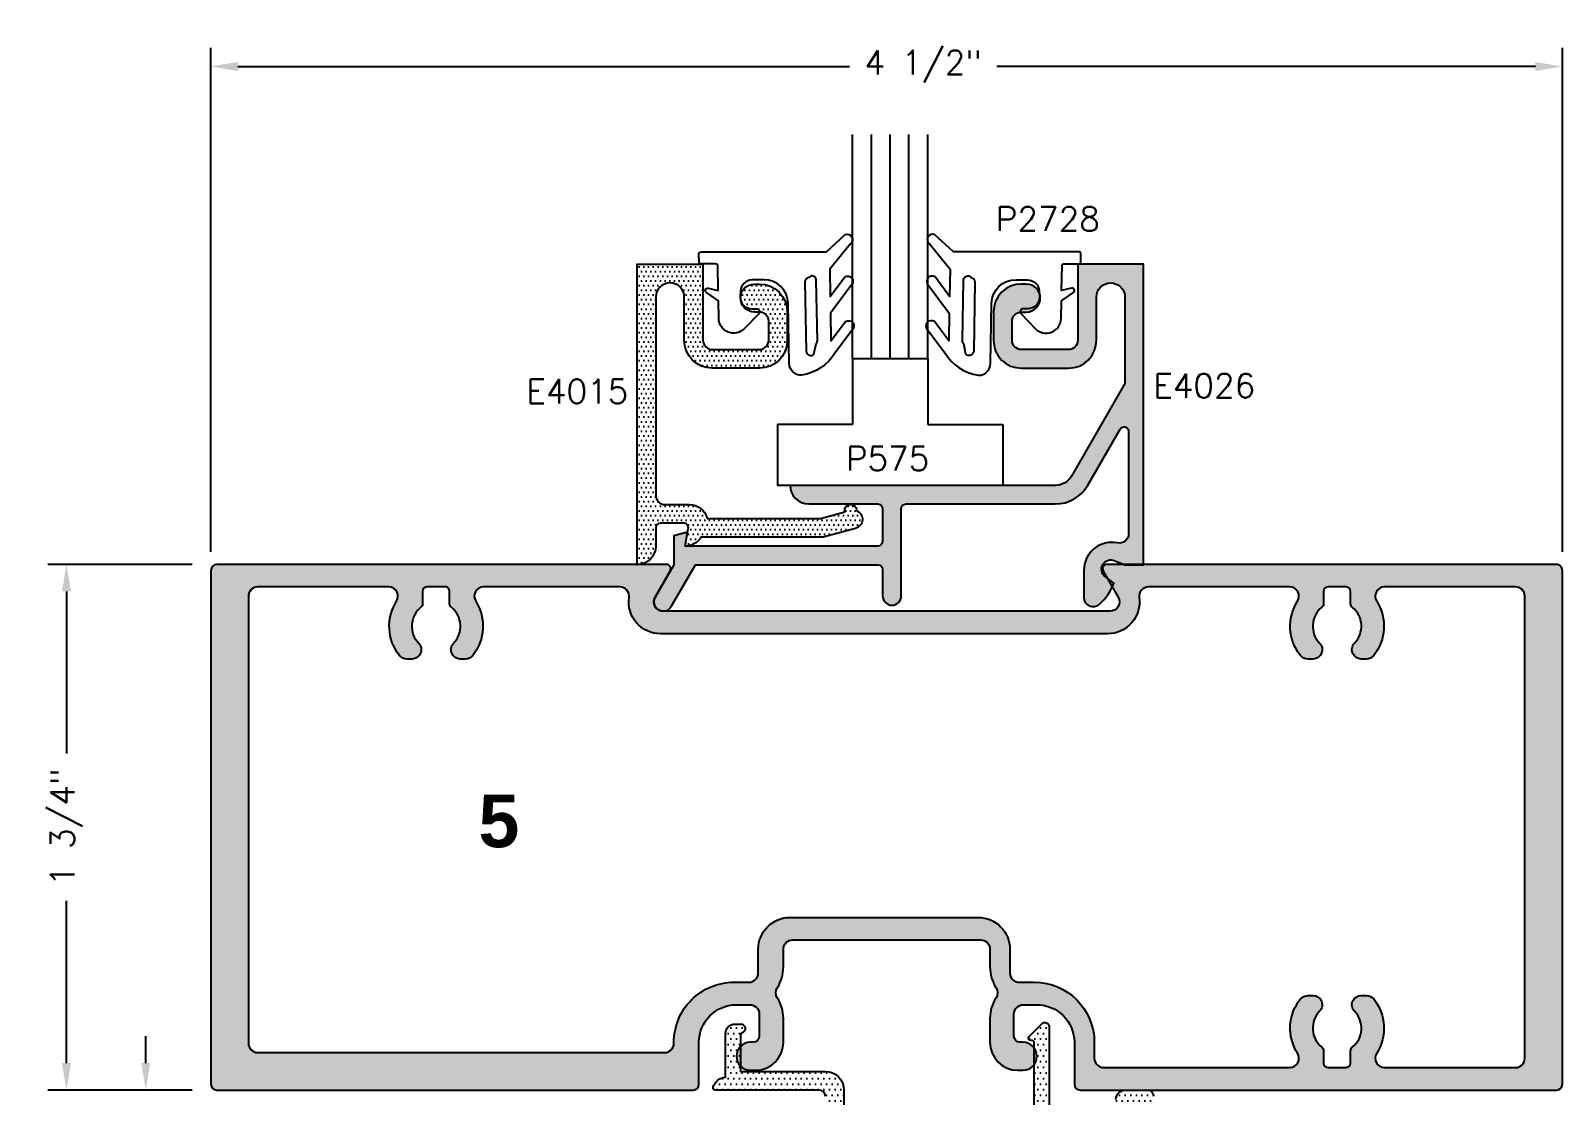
# Model space of a CAD drawing. Extents: x 0 to 130, y 0 to 90.
# Drawn here: x 112.38 to 117.48, y 36.11 to 39.65 of the extents above; entities that cross this region are included whole.
import ezdxf

# ---------------------------------------------------------------- set-up
doc = ezdxf.new("R2010")
doc.units = 0
doc.header["$MEASUREMENT"] = 0
doc.header["$PDMODE"] = 3
doc.layers.get('DEFPOINTS').update_dxf_attribs({"linetype": 'CONTINUOUS'})
for name, color, linetype in [('R-ANNO-DIMS', 3, 'CONTINUOUS'), ('R-ANNO-TEXT', 6, 'CONTINUOUS'), ('R-DET1', 4, 'CONTINUOUS'), ('R-DET2', 2, 'CONTINUOUS'), ('R-OTLN', 1, 'CONTINUOUS'), ('R-PAT1', 5, 'CONTINUOUS')]:
    doc.layers.add(name, color=color, linetype=linetype)
doc.styles.get("Standard").update_dxf_attribs({"font": 'simplex'})
doc.dimstyles.new('1X', dxfattribs={"dimscale": 0, "dimtxt": 0.08, "dimasz": 0.09, "dimexe": 0.062, "dimexo": 0.062, "dimgap": 0.045, "dimtad": 0, "dimdec": 4, "dimzin": 4, "dimtxsty": 'STANDARD', "dimcen": 0, "dimazin": 3, "dimtp": 0.02, "dimtfac": 1, "dimtdec": 4, "dimtofl": 0, "dimtmove": 0, "dimatfit": 3, "dimtolj": 1, "dimtzin": 4})
pattern_1 = [(0, (102.8409508471841, 31.49648768842608), (0.009375, 0.01875), [0, -0.01875])]
pattern_2 = [(0, (102.0762261386446, 30.64820126199559), (0.0078125, 0.015625), [0, -0.015625])]

# ---------------------------------------------------------------- blocks, each defined once
blk = doc.blocks.new('*D120')
at = {"layer": 'DEFPOINTS', "color": 0}
for p in [(112.9782334041359, 36.12626835725597), (112.7612809253323, 36.00126835725597), (113.1967334041359, 36.00126835725597)]:
    blk.add_point(p, dxfattribs=at)
at = {"layer": 'R-ANNO-DIMS', "color": 0}
for p, q in [((112.7612809253323, 36.21626835725598), (112.7612809253323, 36.30626835725597)), ((112.9162334041359, 36.12626835725597), (112.6992809253323, 36.12626835725597)), ((113.1347334041359, 36.00126835725597), (112.6992809253323, 36.00126835725597)), ((112.7612809253323, 35.91126835725597), (112.7612809253323, 35.78998264297024))]:
    blk.add_line(p, q, dxfattribs=at)
for points in [[(112.7462809253323, 36.21626835725598), (112.7762809253323, 36.21626835725598), (112.7612809253323, 36.12626835725597)], [(112.7462809253323, 35.91126835725597), (112.7762809253323, 35.91126835725597), (112.7612809253323, 36.00126835725597)]]:
    blk.add_solid(points, dxfattribs=at)
at = {"layer": 'R-ANNO-DIMS', "color": 0, "insert": (112.7612809253323, 35.61926835725598), "char_height": 0.08, "attachment_point": 5, "rotation": 90}
blk.add_mtext('\\A1;1/8"', dxfattribs=at)
blk = doc.blocks.new('*D121')
at = {"layer": 'DEFPOINTS', "color": 0}
for p in [(112.9782334041359, 37.87626835725597), (112.4971726091211, 36.12626835725597), (112.9782334041359, 36.12626835725597)]:
    blk.add_point(p, dxfattribs=at)
at = {"layer": 'R-ANNO-DIMS', "color": 0}
for p, q in [((112.9162334041359, 37.87626835725597), (112.4351726091211, 37.87626835725597)), ((112.4971726091211, 37.78626835725597), (112.4971726091211, 37.24626835725597)), ((112.4971726091211, 36.21626835725598), (112.4971726091211, 36.75626835725598)), ((112.9162334041359, 36.12626835725597), (112.4351726091211, 36.12626835725597))]:
    blk.add_line(p, q, dxfattribs=at)
for points in [[(112.4821726091211, 37.78626835725597), (112.5121726091211, 37.78626835725597), (112.4971726091211, 37.87626835725597)], [(112.4821726091211, 36.21626835725598), (112.5121726091211, 36.21626835725598), (112.4971726091211, 36.12626835725597)]]:
    blk.add_solid(points, dxfattribs=at)
at = {"layer": 'R-ANNO-DIMS', "color": 0, "insert": (112.4971726091211, 37.001268357256), "char_height": 0.08, "attachment_point": 5, "rotation": 90}
blk.add_mtext('\\A1;1 3/4"', dxfattribs=at)
blk = doc.blocks.new('*D123')
at = {"layer": 'DEFPOINTS', "color": 0}
for p in [(117.4782334041361, 39.5336485750902), (112.9782334041361, 37.85626835725638), (117.4782334041361, 37.85626835725597)]:
    blk.add_point(p, dxfattribs=at)
at = {"layer": 'R-ANNO-DIMS', "color": 0}
for p, q in [((112.9782334041361, 37.91826835725638), (112.9782334041361, 39.59564857509019)), ((117.4782334041361, 37.91826835725597), (117.4782334041361, 39.59564857509019)), ((113.0682334041361, 39.5336485750902), (115.1049014936518, 39.5336485750902)), ((117.3882334041361, 39.5336485750902), (115.5949014936518, 39.5336485750902))]:
    blk.add_line(p, q, dxfattribs=at)
for points in [[(113.0682334041361, 39.5486485750902), (113.0682334041361, 39.5186485750902), (112.9782334041361, 39.5336485750902)], [(117.3882334041361, 39.5486485750902), (117.3882334041361, 39.5186485750902), (117.4782334041361, 39.5336485750902)]]:
    blk.add_solid(points, dxfattribs=at)
at = {"layer": 'R-ANNO-DIMS', "color": 0, "insert": (115.3499014936518, 39.5336485750902), "char_height": 0.08, "attachment_point": 5}
blk.add_mtext('\\A1;4 1/2"', dxfattribs=at)

msp = doc.modelspace()

# ---------------------------------------------------------------- hatches: boundary and pattern name
at = {"layer": 'R-PAT1'}
h = msp.add_hatch(dxfattribs=at)
h.set_pattern_fill('DOTS', color=256, scale=0.25, style=0)
h.set_pattern_definition(pattern_2)
edge = h.paths.add_edge_path()
edge.add_line((114.6308254041359, 38.02926835725599), (115.0083684041359, 38.02926935725598))
edge.add_line((115.0083684041359, 38.02926935725598), (115.0891814348411, 38.05093313890288))
edge.add_arc((115.1085024041359, 38.05610035725599), 0.02000000000000014, -3.8658129999989796, 194.9728269999983, ccw=False)
edge.add_arc((115.1165378426749, 38.02614794398792), 0.03098795682587295, -75.07349252515831, 67.37891275705448, ccw=False)
edge.add_line((115.1245197160225, 37.99620561331536), (115.0165264041359, 37.96726835725598))
edge.add_line((115.0165264041359, 37.96726835725598), (114.6106331595713, 37.96727347442882))
edge.add_arc((114.5575264041359, 37.99926835725599), 0.06200000000000164, 270.0000920000008, 328.93257000000085, ccw=False)
edge.add_line((114.5575265036895, 37.93726835725606), (114.5678235237952, 37.99566365366981))
edge.add_arc((114.5530514041359, 37.99826835725598), 0.01499999999999059, 350.0000739999942, 449.9999999999966)
edge.add_line((114.5530514041359, 38.01326835725597), (114.4745264041359, 38.01326835725598))
edge.add_arc((114.4745264041359, 37.99826835725598), 0.01500000000000323, 89.99999999998305, 179.999999999983)
edge.add_line((114.4595264041359, 37.99826835725598), (114.4595264041359, 37.93726835725598))
edge.add_arc((114.3975264041359, 37.93726835725598), 0.06199999999999983, -89.99997299999922, 7.958078640513122e-13, ccw=False)
edge.add_line((114.3975264333527, 37.87526835725599), (114.3975264041359, 38.87526835725598))
edge.add_line((114.3975264041359, 38.87526835725598), (114.6165264041359, 38.87526835725598))
edge.add_line((114.6165264041359, 38.87526835725598), (114.6165264041359, 38.62226835725598))
edge.add_arc((114.6475264041359, 38.62226835725598), 0.03099999999999881, 180, 270)
edge.add_line((114.6475264041359, 38.59126835725598), (114.8045264041359, 38.59126835725598))
edge.add_arc((114.8045264041359, 38.62226835725598), 0.03099999999999881, 270, 360)
edge.add_line((114.8355264041359, 38.62226835725598), (114.8355264041359, 38.68526835725599))
edge.add_arc((114.8045264041359, 38.68526835725599), 0.03099999999999969, 359.9999999999984, 449.9999999999984)
edge.add_line((114.8045264041359, 38.71626835725598), (114.7880252044877, 38.71626835725641))
edge.add_arc((114.7880254041359, 38.76276835725599), 0.04650000000000048, 90.00024600000052, 269.99975399999954, ccw=False)
edge.add_line((114.7880252044877, 38.80926835725555), (114.8045264041359, 38.80926835725598))
edge.add_arc((114.8045264041359, 38.71626835725598), 0.09299999999999997, 0, 90, ccw=False)
edge.add_line((114.8975264041359, 38.71626835725598), (114.8975264041359, 38.62226835725598))
edge.add_arc((114.8045264041359, 38.62226835725598), 0.09299999999999997, -90, 0, ccw=False)
edge.add_line((114.8045264041359, 38.52926835725599), (114.6475264041359, 38.52926835725599))
edge.add_arc((114.6475264041359, 38.62226835725598), 0.09299999999999997, 180, 270, ccw=False)
edge.add_line((114.5545264041359, 38.62226835725598), (114.5545274041208, 38.76576955686441))
edge.add_arc((114.5070274041359, 38.76576835725599), 0.04750000000000044, 0.001447000000715384, 179.9985529999993)
edge.add_line((114.4595274041511, 38.76576955686441), (114.4595264041359, 38.10626835725598))
edge.add_arc((114.4905264041359, 38.10626835725598), 0.03100000000000147, 180.0000000000033, 270.0000370000025)
edge.add_line((114.4905264241548, 38.07526835725599), (114.5709273045823, 38.07526835725589))
edge.add_arc((114.5709274041359, 38.01326835725597), 0.06199999999999761, 14.95964500000008, 90.00009200000079, ccw=False)
h = msp.add_hatch(dxfattribs=at)
h.set_pattern_fill('DOTS', color=256, scale=0.25, style=0)
h.set_pattern_definition(pattern_2)
edge = h.paths.add_edge_path()
edge.add_line((114.5106884041359, 37.73576835725598), (114.5912284041359, 37.87526835725598))
edge.add_line((114.5912284041359, 37.87526835725598), (115.1988414041359, 37.87526835725598))
edge.add_arc((115.1988414041359, 37.85926835725598), 0.01600000000000001, 0, 90.00000000000642, ccw=False)
edge.add_line((115.2148414041359, 37.85926835725598), (115.2148414041427, 37.77126770745245))
edge.add_arc((115.2458414041359, 37.77126835725598), 0.03100000000000043, 180.0012009999998, 359.9988169999993)
edge.add_line((115.2768414041293, 37.77126771719139), (115.2768414041362, 38.06126825728352))
edge.add_arc((115.2928414041359, 38.06126835725598), 0.01600000000000148, 90.00000000000642, 180.0003580000003, ccw=False)
edge.add_line((115.2928414041359, 38.07726835725598), (115.7896224041359, 38.07726835725597))
edge.add_arc((115.7896224041359, 38.20226835725597), 0.125, 269.9999999999992, 329.9999599999994)
edge.add_line((115.8978755359757, 38.13976828168101), (116.0058511183752, 38.32678752231111))
edge.add_arc((116.0188414041359, 38.31928735725597), 0.01499999999999922, 0, 149.9992719999973, ccw=False)
edge.add_line((116.0338414041359, 38.31928735725597), (116.0338414041359, 37.97798435725598))
edge.add_arc((116.0028414041359, 37.97798435725598), 0.03100000000000058, 258.36869799999977, 359.99999999999835, ccw=False)
edge.add_arc((115.9778418099886, 37.85653016447503), 0.09300040585292678, 78.36901662964046, 179.999881231325)
edge.add_line((115.8848414041359, 37.85653035725598), (115.8848414041359, 37.76620033728097))
edge.add_arc((115.9157734041359, 37.76620035725598), 0.0309319999999993, 180.0000369999993, 311.2506600000008)
edge.add_arc((115.8201220440422, 37.87526907002576), 0.1760015239972708, 311.2502790364715, 339.3736578117942)
edge.add_line((115.9848414611179, 37.81326866609476), (115.9562033778077, 37.83549692260657))
edge.add_arc((115.9748414041359, 37.86026835725598), 0.03100000000000048, 68.21087700000078, 233.04219899999958, ccw=False)
edge.add_line((115.9863483426698, 37.889053602879), (116.0208414041359, 37.87526835725598))
edge.add_line((116.0208414041359, 37.87526835725598), (116.0838414041359, 37.87526835725598))
edge.add_line((116.0838414041359, 37.87526835725598), (116.0838414041359, 38.87526835725598))
edge.add_line((116.0838414041359, 38.87526835725598), (115.8648414041359, 38.87526835725598))
edge.add_line((115.8648414041359, 38.87526835725598), (115.8648414041359, 38.62226835725598))
edge.add_arc((115.8338414041359, 38.62226835725598), 0.03099999999999881, -90, 0, ccw=False)
edge.add_line((115.8338414041359, 38.59126835725598), (115.6768414041359, 38.59126835725598))
edge.add_arc((115.6768414041359, 38.62226835725598), 0.03099999999999969, 180.0000000000016, 270, ccw=False)
edge.add_line((115.6458414041359, 38.62226835725598), (115.6458414041359, 38.68526835725599))
edge.add_arc((115.6768414041359, 38.68526835725599), 0.03099999999999881, 90, 180.0000000000033, ccw=False)
edge.add_line((115.6768414041359, 38.71626835725598), (115.6933424040001, 38.71626835726673))
edge.add_arc((115.6933414041359, 38.76276835725599), 0.04649999999999924, 270.0012319999998, 449.9987680000002)
edge.add_line((115.6933424040001, 38.80926835724523), (115.6768414041359, 38.80926835725598))
edge.add_arc((115.6768414041359, 38.71626835725598), 0.09299999999999997, 90, 180)
edge.add_line((115.5838414041359, 38.71626835725598), (115.5838414041359, 38.62226835725598))
edge.add_arc((115.6768414041359, 38.62226835725598), 0.09299999999999997, 180, 270)
edge.add_line((115.6768414041359, 38.52926835725599), (115.8338414041359, 38.52926835725599))
edge.add_arc((115.8338414041359, 38.62226835725598), 0.09299999999999997, 270, 360)
edge.add_line((115.9268414041359, 38.62226835725598), (115.9268414041464, 38.76576935706785))
edge.add_arc((115.9743414041359, 38.76576835725599), 0.04750000000000042, 0.0012059999997973136, 179.9987940000002, ccw=False)
edge.add_line((116.0218414041254, 38.76576935706785), (116.0218414041359, 38.47848435725598))
edge.add_line((116.0218414041359, 38.47848435725598), (115.8438930852164, 38.17026854093358))
edge.add_arc((115.7901994041359, 38.20126835725598), 0.06199999999999984, 270, 330.0001959999999, ccw=False)
edge.add_line((115.7901994041359, 38.13926835725599), (114.9068414041359, 38.13926835725599))
edge.add_arc((114.9688414041359, 38.13926835725599), 0.06199999999999939, 179.9999999999992, 270)
edge.add_line((114.9688414041359, 38.07726835725598), (115.1988414041359, 38.07726835725598))
edge.add_arc((115.1988414041359, 38.06126835725598), 0.01600000000000001, 0, 90.00000000000642, ccw=False)
edge.add_line((115.2148414041359, 38.06126835725598), (115.2148414041359, 37.95326835725599))
edge.add_arc((115.1988414041359, 37.95326835725598), 0.01599999999999824, -90.00000000000642, 0, ccw=False)
edge.add_line((115.1988414041359, 37.93726835725599), (114.5575264041359, 37.93726835725598))
edge.add_line((114.5575264041359, 37.93726835725597), (114.5656374041359, 37.98326835725598))
edge.add_line((114.5656374041359, 37.98326835725598), (114.5196364041359, 37.97094235725598))
edge.add_line((114.5196364041359, 37.97094235725599), (114.5196374041359, 37.87526835725598))
edge.add_line((114.5196374041359, 37.87526835725598), (114.4571532014811, 37.76703984542461))
edge.add_arc((114.4838414041359, 37.75126835725597), 0.03100000000000103, 149.4188850000009, 329.9995139999987)
h = msp.add_hatch(dxfattribs=at)
h.set_pattern_fill('DOTS', color=256, scale=0.3, style=0)
h.set_pattern_definition(pattern_1)
edge = h.paths.add_edge_path(flags=16)
edge.add_line((114.906733404136, 36.7012683572562), (115.532733404136, 36.70126835725615))
edge.add_arc((115.532733404136, 36.59526835725615), 0.105999999999999, -2.3874235921539366e-12, 89.99999999999523, ccw=False)
edge.add_line((115.638733404136, 36.59526835725615), (115.638733404136, 36.51626835725594))
edge.add_arc((115.6697334041359, 36.51626835725594), 0.03099999999999881, 179.9999999999951, 269.9999999999968)
edge.add_line((115.6697334041359, 36.48526835725594), (115.719733404136, 36.48526835725593))
edge.add_arc((115.7197334041359, 36.28526835725593), 0.1999999999999984, -4.376943252282217e-12, 89.99999999999392, ccw=False)
edge.add_line((115.9197334041359, 36.28526835725592), (115.9197334041359, 36.23226835725603))
edge.add_arc((115.9507334041359, 36.23226835725602), 0.03099999999999881, 179.9999999999934, 269.9999999999968)
edge.add_line((115.9507334041359, 36.20126835725602), (116.5701099229795, 36.201268357256))
edge.add_arc((116.5701099229795, 36.232268357256), 0.03100000000000147, 269.9999999999984, 392.3276221667865)
edge.add_arc((116.7281256066433, 36.33226838175856), 0.1559998962145286, 141.3916035779459, 212.327622166806, ccw=False)
edge.add_arc((116.6304470580617, 36.4102675817585), 0.03100000000000081, 89.99999999999181, 141.3916035779272, ccw=False)
edge.add_line((116.6304470580617, 36.44126758175851), (116.6477508497141, 36.44126758175851))
edge.add_arc((116.6477508497141, 36.4102675817585), 0.03100000000000147, -44.140646718086316, 89.99999999999682, ccw=False)
edge.add_arc((116.7281256066433, 36.3322683817585), 0.08099989621449558, 135.8593532819147, 231.3177629528161)
edge.add_arc((116.6681256066433, 36.25732853872962), 0.015000000000006, -1.0174971976084635e-11, 51.31776295280798, ccw=False)
edge.add_line((116.6831256066433, 36.25732853872962), (116.6831256066433, 36.216268357256))
edge.add_arc((116.6981256066433, 36.216268357256), 0.01500000000000057, 179.9999999999966, 269.9999999999932)
edge.add_line((116.6981256066433, 36.201268357256), (116.7581256066433, 36.20126835725599))
edge.add_arc((116.7581256066433, 36.21626835725599), 0.01499999999999968, 270.0000000000068, 359.9999999999966)
edge.add_line((116.7731256066433, 36.21626835725599), (116.7731256066433, 36.25732853872962))
edge.add_arc((116.7881256066433, 36.25732853872962), 0.01499999999999879, 128.6822370471697, 179.999999999983, ccw=False)
edge.add_arc((116.7281256066433, 36.33226838175851), 0.0809998962144926, 308.6822370471739, 404.1406467180719)
edge.add_arc((116.8085003635724, 36.41026758175849), 0.03100000000000094, 89.99999999999682, 224.1406467180793, ccw=False)
edge.add_line((116.8085003635724, 36.44126758175849), (116.8258041552249, 36.44126758175849))
edge.add_arc((116.8258041552248, 36.41026758175853), 0.03099999999996594, 38.60839642192889, 89.99999999986699, ccw=False)
edge.add_arc((116.7281256066433, 36.3322683817585), 0.1559998962144971, -32.327622166791286, 38.60839642205963, ccw=False)
edge.add_arc((116.8861412903071, 36.23226835725599), 0.03099999999999978, 147.6723778332064, 269.9999999999968)
edge.add_line((116.8861412903071, 36.20126835725599), (117.3221253595816, 36.20126835725597))
edge.add_arc((117.3221253595816, 36.23226835725598), 0.03100000000000058, 269.9999999999968, 359.9999999999934)
edge.add_line((117.3531253595816, 36.23226835725598), (117.3531253595818, 37.77026835725598))
edge.add_arc((117.3221253595818, 37.77026835725598), 0.03099999999999881, 359.9999999999951, 450)
edge.add_line((117.3221253595818, 37.80126835725598), (116.8861409954671, 37.80126835725599))
edge.add_arc((116.8861409954671, 37.77026835725599), 0.03100000000000325, 89.9999999999967, 212.3276495418214)
edge.add_arc((116.7281253595818, 37.67026825725599), 0.1559998962145279, -38.60839642206059, 32.32764954184239, ccw=False)
edge.add_arc((116.8258039081634, 37.59226905725603), 0.03099999999999914, 269.99999999999176, 321.39160357792053, ccw=False)
edge.add_line((116.8258039081634, 37.56126905725603), (116.8085001165109, 37.56126905725603))
edge.add_arc((116.8085001165109, 37.59226905725604), 0.03100000000000147, 135.8593532819091, 269.9999999999934, ccw=False)
edge.add_arc((116.7281253595818, 37.67026825725605), 0.0809998962144941, 315.8593532819049, 411.3177629528143)
edge.add_arc((116.7881253595818, 37.74520810028493), 0.01499999999999698, 180.0000000000068, 231.3177629528239, ccw=False)
edge.add_line((116.7731253595818, 37.74520810028493), (116.7731253595818, 37.78626835725599))
edge.add_arc((116.7581253595818, 37.78626835725599), 0.01499999999999968, 359.9999999999966, 449.9999999999966)
edge.add_line((116.7581253595818, 37.80126835725599), (116.6981253595818, 37.80126835725599))
edge.add_arc((116.6981253595818, 37.78626835725599), 0.01500000000000146, 90.00000000000337, 179.9999999999966)
edge.add_line((116.6831253595818, 37.78626835725599), (116.6831253595818, 37.74520810028492))
edge.add_arc((116.6681253595818, 37.74520810028492), 0.01499999999999702, 308.6822370471687, 359.9999999999898, ccw=False)
edge.add_arc((116.7281253595818, 37.67026825725603), 0.0809998962144926, 128.6822370471739, 224.1406467180773)
edge.add_arc((116.6477506026526, 37.59226905725605), 0.03099999999999585, -90, 44.140646718088476, ccw=False)
edge.add_line((116.6477506026526, 37.56126905725605), (116.6304468110001, 37.56126905725605))
edge.add_arc((116.6304468110002, 37.59226905725602), 0.03099999999996594, 218.6083964219243, 269.99999999986045, ccw=False)
edge.add_arc((116.7281253595818, 37.67026825725604), 0.1559998962144948, 147.6723504581676, 218.6083964220585, ccw=False)
edge.add_arc((116.5701097236965, 37.77026835725599), 0.03100000000000069, 327.6723504581665, 450)
edge.add_line((116.5701097236965, 37.80126835725599), (116.0997825559441, 37.80126835725601))
edge.add_arc((116.0997825559441, 37.77026835725601), 0.03100000000000058, 90, 187.9718254690682)
edge.add_arc((115.964106471095, 37.75126835725601), 0.106000000000001, -90.00000000000279, 7.971825469068392, ccw=False)
edge.add_line((115.964106471095, 37.64526835725601), (114.475360337177, 37.64526835725625))
edge.add_arc((114.4753603371771, 37.75126835725624), 0.1059999999999937, 172.0281745308884, 269.99999999999613, ccw=False)
edge.add_arc((114.3396842523279, 37.77026835725634), 0.03099999999999924, 352.0281745308899, 449.999999999996)
edge.add_line((114.3396842523279, 37.80126835725634), (113.8861410587519, 37.80126835725635))
edge.add_arc((113.8861410587519, 37.77026835725636), 0.03099999999999969, 90, 212.32761328231)
edge.add_arc((113.7281253595818, 37.67026835725631), 0.1559998962144985, -38.60839642211181, 32.32761328230839, ccw=False)
edge.add_arc((113.8258039081633, 37.59226915725633), 0.03100000000002356, 269.9999999999073, 321.3916035777969, ccw=False)
edge.add_line((113.8258039081632, 37.56126915725631), (113.8085001165109, 37.56126915725631))
edge.add_arc((113.8085001165109, 37.59226915725631), 0.03100000000000325, 135.859353281916, 269.9999999999934, ccw=False)
edge.add_arc((113.7281253595818, 37.6702683572563), 0.08099989621449441, 315.8593532819191, 411.3177629528143)
edge.add_arc((113.7881253595818, 37.74520820028518), 0.01499999999999878, 180.000000000017, 231.3177629528316, ccw=False)
edge.add_line((113.7731253595818, 37.74520820028518), (113.7731253595818, 37.78626835725635))
edge.add_arc((113.7581253595818, 37.78626835725636), 0.0150000000000019, 359.9999999999898, 449.9999999999949)
edge.add_line((113.7581253595818, 37.80126835725636), (113.6981253595818, 37.80126835725636))
edge.add_arc((113.6981253595818, 37.78626835725636), 0.01499999999999968, 89.99999999999153, 179.9999999999898)
edge.add_line((113.6831253595818, 37.78626835725636), (113.6831253595818, 37.74520820028519))
edge.add_arc((113.6681253595818, 37.74520820028519), 0.01500000000000012, 308.6822370471642, 359.99999999998306, ccw=False)
edge.add_arc((113.7281253595818, 37.6702683572563), 0.08099989621449857, 128.6822370471762, 224.140646718072)
edge.add_arc((113.6477506026526, 37.59226915725632), 0.03100000000000102, -90.0000000000066, 44.140646718070116, ccw=False)
edge.add_line((113.6477506026526, 37.56126915725632), (113.6304468110001, 37.56126915725632))
edge.add_arc((113.6304468110001, 37.59226915725632), 0.03099999999999969, 218.6083964220551, 269.9999999999885, ccw=False)
edge.add_arc((113.7281253595818, 37.67026835725625), 0.1559998962145311, 147.6723867176698, 218.6083964220412, ccw=False)
edge.add_arc((113.5701096604116, 37.77026835725636), 0.03099999999999933, 327.6723867176855, 450)
edge.add_line((113.5701096604116, 37.80126835725636), (113.1341253595817, 37.80126835725637))
edge.add_arc((113.1341253595817, 37.77026835725637), 0.03099999999999881, 89.9999999999967, 179.9999999999934)
edge.add_line((113.1031253595817, 37.77026835725638), (113.1031253595815, 36.28226835725637))
edge.add_arc((113.1341253595815, 36.28226835725636), 0.03100000000000058, 179.9999999999869, 269.9999999999901)
edge.add_line((113.1341253595815, 36.25126835725636), (114.4887334041359, 36.25126835725624))
edge.add_arc((114.4887334041359, 36.28226835725624), 0.03100000000000236, 270, 360)
edge.add_line((114.5197334041359, 36.28226835725624), (114.5197334041359, 36.28526835725603))
edge.add_arc((114.7197334041359, 36.28526835725602), 0.2000000000000011, 89.9999999999934, 179.9999999999952, ccw=False)
edge.add_line((114.719733404136, 36.48526835725601), (114.7697334041359, 36.48526835725601))
edge.add_arc((114.7697334041359, 36.51626835725601), 0.03099999999999792, 269.9999999999885, 359.9999999999951)
edge.add_line((114.800733404136, 36.51626835725601), (114.800733404136, 36.59526835725622))
edge.add_arc((114.9067334041359, 36.5952683572562), 0.1060000000000016, 89.99999999999432, 179.9999999999952, ccw=False)
edge = h.paths.add_edge_path()
edge.add_arc((114.7912334041359, 36.28526835725602), 0.0929999999999982, 269.9999999999945, 359.9999999999934)
edge.add_line((114.8842334041359, 36.28526835725601), (114.8842334041359, 36.365268357256))
edge.add_arc((114.7592334041359, 36.36526835725595), 0.1250000000000018, 2.076266096059354e-11, 33.01590297807081)
edge.add_arc((114.8900424252316, 36.45026835725597), 0.03099999999999068, 146.9840970218875, 213.0159029779841, ccw=False)
edge.add_arc((114.759233404136, 36.53526835725602), 0.1250000000000006, 326.9840970219473, 359.9999999999963)
edge.add_line((114.884233404136, 36.53526835725601), (114.884233404136, 36.59526835725621))
edge.add_arc((114.915233404136, 36.5952683572562), 0.03100000000000058, 89.9999999999934, 179.9999999999951, ccw=False)
edge.add_line((114.915233404136, 36.6262683572562), (115.541233404136, 36.62626835725614))
edge.add_arc((115.541233404136, 36.59526835725615), 0.03099999999999881, -3.410605131648481e-12, 89.9999999999934, ccw=False)
edge.add_line((115.572233404136, 36.59526835725615), (115.572233404136, 36.53526835725594))
edge.add_arc((115.6972334041359, 36.53526835725584), 0.1249999999999796, 179.9999999999499, 213.015902977993)
edge.add_arc((115.5664243830403, 36.4502683572559), 0.03100000000000032, -33.01590297795468, 33.01590297813499, ccw=False)
edge.add_arc((115.6972334041359, 36.36526835725593), 0.1250000000000061, 146.9840970219538, 179.9999999999939)
edge.add_line((115.5722334041359, 36.36526835725594), (115.5722334041359, 36.28526835725594))
edge.add_arc((115.6652334041359, 36.28526835725594), 0.09299999999999908, 179.9999999999962, 269.9999999999951)
edge.add_line((115.6652334041359, 36.19226835725594), (115.6822334041359, 36.19226835725593))
edge.add_arc((115.6822334041359, 36.23826835725593), 0.04600000000000293, 270, 360)
edge.add_line((115.7282334041359, 36.23826835725593), (115.7282334041359, 36.23926835725593))
edge.add_arc((115.6822334041359, 36.23926835725594), 0.0459999999999976, 359.9999999999944, 449.9999999999956)
edge.add_line((115.6822334041359, 36.28526835725594), (115.6722334041359, 36.28526835725594))
edge.add_arc((115.6722334041359, 36.30526835725593), 0.01999999999999957, 180, 269.9999999999949, ccw=False)
edge.add_line((115.6522334041359, 36.30526835725593), (115.6522334041359, 36.37926835725593))
edge.add_arc((115.6832334041359, 36.37926835725593), 0.03100000000000325, 89.99999999999511, 179.9999999999983, ccw=False)
edge.add_line((115.6832334041359, 36.41026835725594), (115.7282334041359, 36.41026835725593))
edge.add_arc((115.7282334041359, 36.28526835725593), 0.125, -4.774847184307873e-12, 89.99999999999352, ccw=False)
edge.add_line((115.8532334041359, 36.28526835725592), (115.8532334041359, 36.14626835725603))
edge.add_arc((115.8732334041359, 36.14626835725602), 0.01999999999999957, 179.9999999999949, 270)
edge.add_line((115.8732334041359, 36.12626835725602), (117.4582334041359, 36.12626835725598))
edge.add_arc((117.4582334041359, 36.14626835725598), 0.01999999999999869, 270, 359.9999999999975)
edge.add_line((117.4782334041359, 36.14626835725597), (117.4782334041361, 37.85626835725597))
edge.add_arc((117.4582334041361, 37.85626835725597), 0.01999999999999957, 359.9999999999975, 450)
edge.add_line((117.4582334041361, 37.87626835725597), (115.9622141662496, 37.87626835725601))
edge.add_arc((115.9622141662496, 37.86126835725601), 0.01500000000000323, 90.00000000000676, 209.9999999999814)
edge.add_line((115.9492237851928, 37.85376835725601), (115.9994532586123, 37.766768357256))
edge.add_arc((115.972606471095, 37.75126835725601), 0.030999999999999, -90.00000000000489, 29.999999999992212, ccw=False)
edge.add_line((115.972606471095, 37.72026835725601), (114.4838603371771, 37.72026835725624))
edge.add_arc((114.4838603371771, 37.75126835725624), 0.03099999999999969, 149.9999999999946, 269.99999999999835, ccw=False)
edge.add_line((114.4570135496597, 37.76676835725625), (114.5072430230792, 37.85376835725634))
edge.add_arc((114.4942526420225, 37.86126835725634), 0.01499999999999894, 330.000000000016, 449.9999999999966)
edge.add_line((114.4942526420225, 37.87626835725634), (112.9982334041361, 37.87626835725638))
edge.add_arc((112.9982334041361, 37.85626835725638), 0.02000000000000046, 90.0000000000013, 179.9999999999924)
edge.add_line((112.9782334041361, 37.85626835725638), (112.9782334041358, 36.14626835725638))
edge.add_arc((112.9982334041358, 36.14626835725637), 0.02000000000000002, 179.9999999999924, 269.9999999999936)
edge.add_line((112.9982334041358, 36.12626835725637), (114.5832334041359, 36.12626835725623))
edge.add_arc((114.5832334041359, 36.14626835725623), 0.01999999999999957, 269.9999999999949, 359.9999999999949)
edge.add_line((114.6032334041359, 36.14626835725623), (114.6032334041359, 36.28526835725603))
edge.add_arc((114.7282334041359, 36.28526835725602), 0.125, 89.99999999999352, 179.9999999999947, ccw=False)
edge.add_line((114.7282334041359, 36.41026835725602), (114.773233404136, 36.41026835725602))
edge.add_arc((114.7732334041359, 36.37926835725601), 0.03100000000000058, -3.410605131648481e-12, 89.99999999999682, ccw=False)
edge.add_line((114.8042334041359, 36.37926835725601), (114.8042334041359, 36.30526835725601))
edge.add_arc((114.7842334041359, 36.30526835725601), 0.01999999999999957, 270.0000000000051, 359.9999999999924, ccw=False)
edge.add_line((114.7842334041359, 36.28526835725601), (114.7742334041359, 36.28526835725601))
edge.add_arc((114.7742334041359, 36.23926835725601), 0.04599999999999849, 89.99999999999005, 179.9999999999878)
edge.add_line((114.7282334041359, 36.23926835725602), (114.7282334041359, 36.23826835725603))
edge.add_arc((114.7742334041359, 36.23826835725602), 0.04599999999999937, 179.9999999999956, 269.9999999999956)
edge.add_line((114.7742334041359, 36.19226835725602), (114.7912334041359, 36.19226835725602))
h = msp.add_hatch(dxfattribs=at)
h.set_pattern_fill('DOTS', color=256, scale=0.3, style=0)
h.set_pattern_definition(pattern_1)
edge = h.paths.add_edge_path()
edge.add_arc((115.0318719927384, 35.92726835725602), 0.007999999999999119, 179.9999999999936, 270, ccw=False)
edge.add_line((115.0238719927384, 35.92726835725602), (115.0238719927384, 36.10626835725602))
edge.add_arc((115.0038719927384, 36.10626835725602), 0.01999999999999957, 0, 90)
edge.add_line((115.0038719927384, 36.12626835725602), (114.6584096951644, 36.12626835725602))
edge.add_arc((114.6584096951644, 36.13426835725603), 0.008000000000006224, 163.1449071430563, 270.00000000003183, ccw=False)
edge.add_arc((114.6949390224536, 36.12320116534966), 0.04616902525472352, 93.80989811370358, 163.1449071430252, ccw=False)
edge.add_line((114.6918712627384, 36.16926815725602), (114.6918712627384, 36.31526833725602))
edge.add_arc((114.7228715429477, 36.31526807704599), 0.03100028021039819, 90.00027762197902, 179.9995190709041, ccw=False)
edge.add_line((114.7228713927384, 36.34626835725602), (114.7418724027384, 36.34626835725602))
edge.add_arc((114.7418724198457, 36.33126837225602), 0.01499998500001441, -69.64562519359993, 90.00006534511601, ccw=False)
edge.add_arc((114.7498724027384, 36.3097045232555), 0.007999999999999943, 110.3543748064007, 180)
edge.add_line((114.7418724027384, 36.3097045232555), (114.7418724027384, 36.18826835725602))
edge.add_line((114.7418724027384, 36.18826835725602), (115.0238719927384, 36.18826835725602))
edge.add_arc((115.0238717806051, 36.12626784512099), 0.06200051213539001, 0.000473273115289885, 89.99980396385678, ccw=False)
edge.add_line((115.0858722927384, 36.12626835725602), (115.0858722927384, 36.03926835725602))
edge.add_line((115.0858722927384, 36.03926835725602), (115.1208720927384, 36.03926835725602))
edge.add_arc((115.1208717098922, 35.97726767440827), 0.06200068284892775, 0.0005386185185898285, 89.999646205982, ccw=False)
edge.add_line((115.1828723927384, 35.97726825725602), (115.1828723927384, 35.71926835725602))
edge.add_arc((115.213872392738, 35.71926835725547), 0.03099999999961156, 179.9999999989839, 270.0001848258131)
edge.add_line((115.2138724927384, 35.68826835725602), (115.6888709927384, 35.68826835725602))
edge.add_arc((115.6888745772429, 35.71926477274012), 0.03099641569135666, 269.9933741700276, 360.0064410045784)
edge.add_line((115.7198709927384, 35.71926825725602), (115.7198709927384, 36.28326828725602))
edge.add_arc((115.7118709927384, 36.28326828725602), 0.008000000000000007, 359.9999999999936, 449.9999999999936)
edge.add_line((115.7118709927384, 36.29126828725602), (115.7081866515448, 36.29126828725602))
edge.add_arc((115.7081866515448, 36.29926828725602), 0.008000000000000007, 134.9998525158283, 270, ccw=False)
edge.add_line((115.7025298118565, 36.30492515606672), (115.7445239927384, 36.34691912075602))
edge.add_arc((115.7550238794526, 36.33642060424752), 0.01484811334443359, -0.005089713734321322, 135.0037387128933, ccw=False)
edge.add_line((115.7698719927384, 36.33641928525602), (115.7698719927384, 35.71926825725602))
edge.add_arc((115.8008719927384, 35.71926825725602), 0.03100000000000058, 180, 270)
edge.add_line((115.8008719927384, 35.68826825725602), (116.0238719927384, 35.68826825725602))
edge.add_arc((116.0238719927384, 35.71926825725602), 0.03099999999999969, 270, 360)
edge.add_line((116.0548719927384, 35.71926825725602), (116.0548719927384, 36.03326825725602))
edge.add_arc((116.0238457848021, 36.03325740157338), 0.03102620983539648, 0.02004707681486336, 91.79673946975873)
edge.add_arc((116.0228729927384, 36.09526835725602), 0.03099999999999969, 179.9999999999983, 269.99999999999835, ccw=False)
edge.add_arc((116.0228729927384, 36.09526835725602), 0.03099999999999881, 90, 180, ccw=False)
edge.add_line((116.0228729927384, 36.12626835725602), (116.0968719927384, 36.12626835725602))
edge.add_arc((116.0968719927384, 36.10626835725602), 0.02000000000000046, 0, 90, ccw=False)
edge.add_line((116.1168719927384, 36.10626835725602), (116.1168719927384, 35.64626835725602))
edge.add_arc((116.0968719927384, 35.64626835725602), 0.01999999999999957, 270, 359.99999999999744, ccw=False)
edge.add_line((116.0968719927384, 35.62626835725602), (115.0438719927384, 35.62626835725602))
edge.add_arc((115.0438719927384, 35.64626835725602), 0.02000000000000046, 180.0000000000025, 270, ccw=False)
edge.add_line((115.0238719927384, 35.64626835725602), (115.0238719927384, 35.73126825725602))
edge.add_arc((115.0318719927384, 35.73126825725602), 0.007999999999999119, 90, 180.0000000000064, ccw=False)
edge.add_line((115.0318719927384, 35.73926825725602), (115.0478721927384, 35.73926825725602))
edge.add_arc((115.0478716977455, 35.71626706223737), 0.02300119502397348, 0.0029767812022214457, 89.99876697685659, ccw=False)
edge.add_line((115.0708728927384, 35.71626825725602), (115.0708728927384, 35.69026835725602))
edge.add_arc((115.0788728927384, 35.69026835725602), 0.007999999999999119, 179.9999999999936, 270)
edge.add_line((115.0788728927384, 35.68226835725602), (115.1128720927384, 35.68226835725602))
edge.add_arc((115.1128720927384, 35.69026835725602), 0.007999999999999119, 270.0000000000064, 360.0000000000064)
edge.add_line((115.1208720927384, 35.69026835725602), (115.1208720927384, 35.96926825725603))
edge.add_arc((115.1128720927384, 35.96926825725602), 0.007999999999999119, 0, 90)
edge.add_line((115.1128720927384, 35.97726825725602), (115.0788728927384, 35.97726825725602))
edge.add_arc((115.0788728927384, 35.96926825725602), 0.008000000000000007, 90.00000000000635, 180)
edge.add_line((115.0708728927384, 35.96926825725602), (115.0708728927384, 35.94226835725602))
edge.add_arc((115.0478716977455, 35.94226955227467), 0.02300119502397611, 270.00123302314785, 359.99702321879334, ccw=False)
edge.add_line((115.0478721927384, 35.91926835725602), (115.0318719927384, 35.91926835725602))

# ---------------------------------------------------------------- linework, layer by layer
at = {"layer": 'R-DET1'}
for points in [[(114.6308254041359, 38.02926835725599), (115.0083684041359, 38.02926935725598), (115.0891814348411, 38.05093313890288, -1.179562627418974), (115.128456897822, 38.05475195756365, -0.7162756023833421), (115.1245197160225, 37.99620561331536), (115.0165264041359, 37.96726835725598), (114.6106331595713, 37.96727347442882, -0.2629630108580009), (114.5575265036895, 37.93726835725606), (114.5678235237952, 37.99566365366982, 0.4663072650599188), (114.5530514041359, 38.01326835725597), (114.4745264041359, 38.01326835725598, 0.414213562373095), (114.4595264041359, 37.99826835725598), (114.4595264041359, 37.93726835725599, -0.4142134243504245), (114.3975264333527, 37.87526835725599), (114.3975264041359, 38.87526835725598), (114.6165264041359, 38.87526835725598), (114.6165264041359, 38.62226835725598, 0.414213562373095), (114.6475264041359, 38.59126835725598), (114.8045264041359, 38.59126835725598, 0.414213562373095), (114.8355264041359, 38.62226835725598), (114.8355264041359, 38.68526835725599, 0.414213562373095), (114.8045264041359, 38.71626835725598), (114.7880252044877, 38.71626835725641, -0.9999957064992571), (114.7880252044877, 38.80926835725555), (114.8045264041359, 38.80926835725599, -0.414213562373095), (114.8975264041359, 38.71626835725598), (114.8975264041359, 38.62226835725598, -0.414213562373095), (114.8045264041359, 38.52926835725599), (114.6475264041359, 38.52926835725599, -0.414213562373095), (114.5545264041359, 38.62226835725598), (114.5545274041208, 38.76576955686441, 0.9999747454046236), (114.4595274041511, 38.76576955686441), (114.4595264041359, 38.10626835725598, 0.4142137515152957), (114.4905264241548, 38.07526835725599), (114.5709273045823, 38.07526835725589, -0.3396510900197414), (114.6308260927014, 38.02927295372484)], [(114.5106884041359, 37.73576835725598), (114.5912284041359, 37.87526835725598), (115.1988414041359, 37.87526835725598, -0.414213562373095), (115.2148414041359, 37.85926835725598), (115.2148414041427, 37.77126770745245, 0.9999791958917228), (115.2768414041293, 37.77126771719139), (115.2768414041362, 38.06126825728352, -0.4142153924527462), (115.2928414041359, 38.07726835725598), (115.7896224041359, 38.07726835725597, 0.2679490053673056), (115.8978755359757, 38.13976828168101), (116.0058511183752, 38.32678752231111, -0.7673219411987917), (116.0338414041359, 38.31928735725597), (116.0338414041359, 37.97798435725598, -0.4750022972246096), (115.9965913994134, 37.94762093450807, 0.4749999581047628), (115.8848414041359, 37.85653035725598), (115.8848414041359, 37.76620033728097, 0.6447686904746588), (115.9361685567761, 37.7429446832648, 0.1233310546050234), (115.9848414611179, 37.81326866609476), (115.9562033778077, 37.83549692260657, -0.875675260043456), (115.9863483426698, 37.889053602879), (116.0208414041359, 37.87526835725598), (116.0838414041359, 37.87526835725598), (116.0838414041359, 38.87526835725598), (115.8648414041359, 38.87526835725598), (115.8648414041359, 38.62226835725598, -0.414213562373095), (115.8338414041359, 38.59126835725598), (115.6768414041359, 38.59126835725598, -0.414213562373095), (115.6458414041359, 38.62226835725598), (115.6458414041359, 38.68526835725599, -0.414213562373095), (115.6768414041359, 38.71626835725598), (115.6933424040001, 38.71626835726673, 0.999978497774791), (115.6933424040001, 38.80926835724523), (115.6768414041359, 38.80926835725599, 0.414213562373095), (115.5838414041359, 38.71626835725598), (115.5838414041359, 38.62226835725598, 0.414213562373095), (115.6768414041359, 38.52926835725599), (115.8338414041359, 38.52926835725599, 0.414213562373095), (115.9268414041359, 38.62226835725598), (115.9268414041464, 38.76576935706785, -0.9999789515507413), (116.0218414041254, 38.76576935706785), (116.0218414041359, 38.47848435725598), (115.8438930852165, 38.17026854093358, -0.2679501090440773), (115.7901994041359, 38.13926835725599), (114.9068414041359, 38.13926835725599, 0.414213562373095), (114.9688414041359, 38.07726835725598), (115.1988414041359, 38.07726835725598, -0.414213562373095), (115.2148414041359, 38.06126835725598), (115.2148414041359, 37.95326835725598, -0.414213562373095), (115.1988414041359, 37.93726835725599), (114.5575264041359, 37.93726835725597), (114.5656374041359, 37.98326835725598), (114.5196364041359, 37.97094235725599), (114.5196374041359, 37.87526835725598), (114.4571532014811, 37.76703984542461, 1.005079824352021), (114.5106880601766, 37.73576812953402)], [(115.0238719927384, 36.10626835725602, 0.414213562373095), (115.0038719927384, 36.12626835725602), (114.6584096951644, 36.12626835725602, -0.5032488353033644), (114.6507533660765, 36.13658797465941, -0.3121116704504286), (114.6918712627384, 36.16926815725602), (114.6918712627384, 36.31526833725602, -0.4142096847024618), (114.7228713927384, 36.34626835725602), (114.7418724027384, 36.34626835725602, -0.8364685785934068), (114.7470897981784, 36.31720499736468, 0.3135996460870694), (114.7418724027384, 36.3097045232555), (114.7418724027384, 36.18826835725602), (115.0238719927384, 36.18826835725602, -0.4142101409010818), (115.0858722927384, 36.12626835725602), (115.0858722927384, 36.03926835725602)], [(115.7198709927384, 35.71926825725602), (115.7198709927384, 36.28326828725602, 0.414213562373095), (115.7118709927384, 36.29126828725602), (115.7081866515448, 36.29126828725602, -0.6681795687489501), (115.7025298118565, 36.30492515606672), (115.7445239927384, 36.34691912075602, -0.6682343589451617), (115.7698719927384, 36.33641928525602), (115.7698719927384, 35.71926825725602, 0.414213562373095)], [(115.9918729927384, 36.09526835725602, -0.414213562373095), (116.0228729927384, 36.12626835725602), (116.0968719927384, 36.12626835725602, -0.414213562373095), (116.1168719927384, 36.10626835725602)]]:
    msp.add_lwpolyline(points, format="xyb", dxfattribs=at)
at = {"layer": 'R-DET2'}
for p, q in [((115.1148414333527, 38.56026835725599), (115.1148414333527, 39.30703422559041)), ((115.1773414333527, 38.56026835725599), (115.1773414333527, 39.30703422559041)), ((115.2398414333527, 38.56026835725599), (115.2398414333527, 39.30703422559041)), ((115.3023414333527, 38.56026835725599), (115.3023414333527, 39.30703422559041)), ((115.3648414333527, 38.56026835725599), (115.3648414333527, 39.30703422559041)), ((115.1148414333527, 38.56026835725599), (115.1148414333527, 38.342268357256)), ((115.3648414333527, 38.56026835725599), (115.1148414333527, 38.56026835725599)), ((115.3648414333527, 38.56026835725599), (115.3648414333527, 38.342268357256)), ((115.1148414333527, 38.342268357256), (114.8643814333527, 38.342268357256)), ((114.8643814333527, 38.342268357256), (114.8648414333527, 38.13926835725599)), ((115.3648414333527, 38.342268357256), (115.6153024333527, 38.342268357256)), ((115.6153024333527, 38.342268357256), (115.6148414333527, 38.13926835725599)), ((114.9068414041359, 38.13926835725599), (114.8648414333527, 38.13926835725599))]:
    msp.add_line(p, q, dxfattribs=at)
for points in [[(114.7810499495277, 38.72697089093963), (114.795042597587, 38.72721513352003, -0.6681786379192799), (114.8024105196547, 38.71027007286387), (114.7549977128429, 38.66117267414832, -0.6681786379193067), (114.6690383380681, 38.6950329723494), (114.6680112688715, 38.75387372721661), (114.6278913390452, 38.78131756446118, -0.8363234174214557), (114.6343434410353, 38.79568289769408), (114.6674254612449, 38.7874346236654), (114.6659616645403, 38.87129548070762, 0.4142135623730351), (114.6598578639307, 38.87718985243994), (114.6098654791729, 38.87631723211808, -0.4142135623729624), (114.6037616785634, 38.88221160385039), (114.6032730111831, 38.91020733931477, -0.4142135623731173), (114.6091673829154, 38.91631113992435), (115.0276888642267, 38.91670005141247, 0.1630378792798284), (115.0276888642267, 38.91670005141247), (115.0906122690497, 38.97415061471555, -0.8866576518667455), (115.1065849692219, 38.94234694005689), (115.0387503612306, 38.85944966068456), (115.0403403099535, 38.76836155935418), (115.0886870488163, 38.83306197076905, -0.9485134714985557), (115.1094086351157, 38.80387206214036), (115.0413217914614, 38.71213252142207), (115.0429241652644, 38.62033258773072), (115.091046174338, 38.68422787511785, -0.9587547349573025), (115.1132558475291, 38.65613032948941), (115.0553313663587, 38.57950562562957, -0.2262200796140227), (114.9446815300488, 38.5057929693201, -0.4142135623730911), (114.903989525985, 38.54508878086885), (114.9004990446975, 38.74505831990014, 0.4142135623730898), (114.8191150365701, 38.82364994299768), (114.780774123927, 38.82298069987808, 0.3888787318530045), (114.7415696581741, 38.78577705102159), (114.7404492912598, 38.76975505769565, 0.4400105308918127)], [(115.6971174843296, 38.72697089093964), (115.6831248362703, 38.72721513352003, 0.6681786379192799), (115.6757569142025, 38.71027007286387), (115.7231697210144, 38.66117267414833, 0.6681786379193067), (115.8091290957891, 38.6950329723494), (115.8101561649858, 38.75387372721662), (115.8502760948121, 38.78131756446119, 0.8363234174214557), (115.8438239928219, 38.79568289769408), (115.8107419726123, 38.78743462366541), (115.812205769317, 38.87129548070762, -0.4142135623730351), (115.8183095699265, 38.87718985243994), (115.8683019546843, 38.87631723211808, 0.4142135623729624), (115.8744057552939, 38.88221160385039), (115.8748944226741, 38.91020733931477, 0.4142135623731173), (115.8690000509418, 38.91631113992435), (115.4504785696305, 38.91670005141247, -0.1630378792798284), (115.4504785696305, 38.91670005141247), (115.3875551648076, 38.97415061471555, 0.8866576518667455), (115.3715824646354, 38.94234694005689), (115.4394170726267, 38.85944966068456), (115.4378271239038, 38.76836155935418), (115.389480385041, 38.83306197076906, 0.9485134714985557), (115.3687587987415, 38.80387206214037), (115.4368456423958, 38.71213252142207), (115.4352432685928, 38.62033258773072), (115.3871212595192, 38.68422787511785, 0.9587547349573025), (115.3649115863282, 38.65613032948941), (115.4228360674986, 38.57950562562957, 0.2262200796140227), (115.5334859038085, 38.5057929693201, 0.4142135623730911), (115.5741779078723, 38.54508878086885), (115.5776683891597, 38.74505831990014, -0.4142135623730898), (115.6590523972872, 38.82364994299768), (115.6973933099303, 38.82298069987809, -0.3888787318530045), (115.7365977756832, 38.7857770510216), (115.7377181425975, 38.76975505769565, -0.4400105308918127)], [(114.9686850468254, 38.83134295507755, 0.3723118187145701), (114.9561156323785, 38.81627902878613), (114.9601338607948, 38.58607487700007, 0.6681786379192552), (114.9859216732272, 38.57591678753975), (114.9932547656393, 38.60996813014641, 0.1989123673796818), (114.9974623840615, 38.62064979179986), (114.9939495794002, 38.82189823606266, 0.4573947208830363), (114.9765235629923, 38.83643859016096)], [(115.5094823870319, 38.83134295507755, -0.3723118187145701), (115.5220518014787, 38.81627902878613), (115.5180335730625, 38.58607487700007, -0.6681786379192552), (115.4922457606301, 38.57591678753975), (115.484912668218, 38.60996813014642, -0.1989123673796818), (115.4807050497957, 38.62064979179986), (115.4842178544571, 38.82189823606267, -0.4573947208830363), (115.5016438708649, 38.83643859016096)]]:
    msp.add_lwpolyline(points, format="xyb", close=True, dxfattribs=at)
at = {"layer": 'R-OTLN'}
for points in [[(114.7912334041359, 36.19226835725602, 0.4142135623730881), (114.8842334041359, 36.28526835725601), (114.8842334041359, 36.365268357256, 0.1450639488188901), (114.8640483248856, 36.43337733161498, -0.2963644576983778), (114.8640483248857, 36.46715938289702, 0.1450639488188857), (114.884233404136, 36.53526835725601), (114.884233404136, 36.59526835725621, -0.4142135623730993), (114.915233404136, 36.6262683572562), (115.541233404136, 36.62626835725614, -0.4142135623730824), (115.572233404136, 36.59526835725615), (115.5722334041359, 36.53526835725594, 0.1450639488188585), (115.5924184833862, 36.46715938289697, -0.296364457698342), (115.5924184833862, 36.43337733161491, 0.1450639488188452), (115.5722334041359, 36.36526835725594), (115.5722334041359, 36.28526835725594, 0.4142135623730909), (115.6652334041359, 36.19226835725594), (115.6822334041359, 36.19226835725593, 0.414213562373095), (115.7282334041359, 36.23826835725593), (115.7282334041359, 36.23926835725593, 0.4142135623731008), (115.6822334041359, 36.28526835725594), (115.6722334041359, 36.28526835725594, -0.4142135623730712), (115.6522334041359, 36.30526835725593), (115.6522334041359, 36.37926835725593, -0.4142135623731076), (115.6832334041359, 36.41026835725594), (115.7282334041359, 36.41026835725593, -0.4142135623730877), (115.8532334041359, 36.28526835725592), (115.8532334041359, 36.14626835725602, 0.4142135623731161), (115.8732334041359, 36.12626835725602), (117.4582334041359, 36.12626835725597, 0.4142135623730776), (117.4782334041359, 36.14626835725597), (117.4782334041361, 37.85626835725597, 0.4142135623731135), (117.4582334041361, 37.87626835725597), (115.9622141662496, 37.87626835725601, 0.577350269189471), (115.9492237851928, 37.85376835725601), (115.9994532586123, 37.76676835725601, -0.57735026918961), (115.972606471095, 37.72026835725601), (114.483860337177, 37.72026835725624, -0.5773502691896472), (114.4570135496597, 37.76676835725625), (114.5072430230793, 37.85376835725634, 0.5773502691895156), (114.4942526420225, 37.87626835725634), (112.9982334041361, 37.87626835725638, 0.4142135623730598), (112.9782334041361, 37.85626835725638), (112.9782334041358, 36.14626835725637, 0.4142135623731121), (112.9982334041358, 36.12626835725637), (114.5832334041359, 36.12626835725623, 0.4142135623730955), (114.6032334041359, 36.14626835725623), (114.6032334041359, 36.28526835725602, -0.414213562373102), (114.7282334041359, 36.41026835725602), (114.7732334041359, 36.41026835725601, -0.4142135623730909), (114.8042334041359, 36.37926835725601), (114.8042334041359, 36.305268357256, -0.4142135623730269), (114.7842334041359, 36.28526835725601), (114.7742334041359, 36.28526835725601, 0.4142135623730892), (114.7282334041359, 36.23926835725602), (114.7282334041359, 36.23826835725603, 0.414213562373095), (114.7742334041359, 36.19226835725602)], [(114.906733404136, 36.7012683572562), (115.532733404136, 36.70126835725615, -0.4142135623730828), (115.638733404136, 36.59526835725615), (115.6387334041359, 36.51626835725594, 0.4142135623731036), (115.6697334041359, 36.48526835725594), (115.719733404136, 36.48526835725593, -0.4142135623730859), (115.9197334041359, 36.28526835725592), (115.9197334041359, 36.23226835725603, 0.414213562373112), (115.9507334041359, 36.20126835725602), (116.5701099229795, 36.201268357256, 0.5909721686703271), (116.5963050508525, 36.24884591062546, -0.3197947741337319), (116.6062227579004, 36.42961139941936, -0.2280737748821561), (116.6304470580617, 36.44126758175851), (116.6477508497141, 36.4412675817585, -0.6627684587132939), (116.6699974548363, 36.38867849746713, 0.4424000818804544), (116.6775006167786, 36.26903790186186, -0.227734849676213), (116.6831256066433, 36.25732853872962), (116.6831256066433, 36.216268357256, 0.4142135623730777), (116.6981256066433, 36.201268357256), (116.7581256066433, 36.20126835725599, 0.414213562373043), (116.7731256066433, 36.21626835725599), (116.7731256066433, 36.25732853872962, -0.2277348496761905), (116.778750596508, 36.26903790186186, 0.4424000818804366), (116.7862537584503, 36.38867849746712, -0.662768458713291), (116.8085003635724, 36.44126758175849), (116.8258041552249, 36.44126758175849, -0.2280737748821675), (116.8500284553861, 36.42961139941929, -0.3197947741336889), (116.8599461624341, 36.24884591062545, 0.5909721686703405), (116.8861412903071, 36.20126835725599), (117.3221253595816, 36.20126835725598, 0.4142135623730781), (117.3531253595816, 36.23226835725598), (117.3531253595818, 37.77026835725597, 0.4142135623731203), (117.3221253595818, 37.80126835725598), (116.8861409954671, 37.80126835725599, 0.5909723298328046), (116.8599458755146, 37.75369079137091, -0.3197949057954984), (116.8500282083246, 37.57292523959518, -0.2280737748821255), (116.8258039081634, 37.56126905725603), (116.8085001165109, 37.56126905725603, -0.6627684587133024), (116.7862535113888, 37.61385814154742, 0.4424000818804961), (116.7787503494465, 37.73349873715269, -0.227734849676208), (116.7731253595818, 37.74520810028493), (116.7731253595818, 37.78626835725599, 0.4142135623730779), (116.7581253595818, 37.80126835725599), (116.6981253595818, 37.80126835725599, 0.4142135623730777), (116.6831253595818, 37.78626835725599), (116.6831253595818, 37.74520810028492, -0.2277348496762266), (116.6775003697171, 37.73349873715268, 0.4424000818804646), (116.6699972077747, 37.61385814154742, -0.6627684587133279), (116.6477506026526, 37.56126905725605), (116.6304468110001, 37.56126905725606, -0.2280737748821582), (116.6062225108389, 37.57292523959525, -0.3197949057954397), (116.596304843649, 37.75369079137091, 0.5909723298328557), (116.5701097236965, 37.80126835725599), (116.0997825559441, 37.80126835725601, 0.4555777974233098), (116.0690821279856, 37.76596908718302, -0.4555777974233262), (115.964106471095, 37.64526835725601), (114.4753603371771, 37.64526835725625, -0.4555777974235188), (114.3703846802865, 37.76596908718333, 0.4555777974235117), (114.3396842523279, 37.80126835725634), (113.8861410587519, 37.80126835725635, 0.5909721163655803), (113.8599459283083, 37.75369080794881, -0.3197947314035347), (113.8500282083245, 37.5729253395954, -0.228073774881944), (113.8258039081632, 37.56126915725631), (113.8085001165109, 37.56126915725631, -0.6627684587132588), (113.7862535113888, 37.61385824154768, 0.4424000818804217), (113.7787503494465, 37.73349883715294, -0.2277348496761966), (113.7731253595818, 37.74520820028518), (113.7731253595818, 37.78626835725635, 0.4142135623731125), (113.7581253595818, 37.80126835725636), (113.6981253595818, 37.80126835725635, 0.4142135623730777), (113.6831253595818, 37.78626835725636), (113.6831253595818, 37.74520820028519, -0.2277348496762149), (113.6775003697171, 37.73349883715295, 0.442400081880425), (113.6699972077747, 37.61385824154769, -0.6627684587132534), (113.6477506026526, 37.56126915725632), (113.6304468110001, 37.56126915725632, -0.2280737748821419), (113.6062225108389, 37.57292533959547, -0.3197947314033007), (113.5963047908552, 37.75369080794882, 0.5909721163656052), (113.5701096604116, 37.80126835725636), (113.1341253595817, 37.80126835725637, 0.4142135623730783), (113.1031253595817, 37.77026835725638), (113.1031253595815, 36.28226835725637, 0.4142135623731117), (113.1341253595815, 36.25126835725636), (114.4887334041359, 36.25126835725624, 0.414213562373095), (114.5197334041359, 36.28226835725624), (114.5197334041359, 36.28526835725603, -0.4142135623731041), (114.719733404136, 36.48526835725601), (114.7697334041359, 36.48526835725601, 0.4142135623731203), (114.800733404136, 36.51626835725601), (114.800733404136, 36.59526835725622, -0.4142135623730999)]]:
    msp.add_lwpolyline(points, format="xyb", close=True, dxfattribs=at)

# ---------------------------------------------------------------- texts
at = {"layer": 'R-ANNO-TEXT', "char_height": 0.08}
for s, insert, attachment_point in [('P2728', (115.5917346545438, 39.02605568908879), 4), ('\\A1;E4026', (116.1160042349654, 38.51109762125915), 1), ('\\A1;E4015', (114.028598015486, 38.49233006958329), 1), ('\\A1;P575', (115.0925544282835, 38.2686321167624), 1)]:
    msp.add_mtext(s, dxfattribs=dict(at, insert=insert, attachment_point=attachment_point))
at = {"layer": 'R-ANNO-TEXT', "insert": (113.869172166638, 37.10971322350461, 6.210692218000771), "char_height": 0.175, "width": 7.44, "attachment_point": 1}
msp.add_mtext('{\\fArial|b1|i0|c0|p34;5}', dxfattribs=at)

# ---------------------------------------------------------------- dimensions: what is measured, and where the dimension line sits
at = {"layer": 'R-ANNO-DIMS'}
dim = msp.add_linear_dim(base=(117.4782334041361, 39.5336485750902), p1=(112.9782334041361, 37.85626835725638), p2=(117.4782334041361, 37.85626835725597), dimstyle='1X', override={"dimscale": 1, "dimpost": '"'}, dxfattribs=at)
dim.commit()
dim.dimension.update_dxf_attribs({"geometry": '*D123', "text_midpoint": (115.3499014936518, 39.5336485750902), "dimtype": 160})
dim = msp.add_linear_dim(base=(112.4971726091211, 36.12626835725597), p1=(112.9782334041359, 37.87626835725597), p2=(112.9782334041359, 36.12626835725597), angle=90, dimstyle='1X', override={"dimscale": 1, "dimpost": '"'}, dxfattribs=at)
dim.commit()
dim.dimension.update_dxf_attribs({"geometry": '*D121', "text_midpoint": (112.4971726091211, 37.001268357256)})
dim = msp.add_linear_dim(base=(112.7612809253323, 36.00126835725597), p1=(112.9782334041359, 36.12626835725597), p2=(113.1967334041359, 36.00126835725597), angle=90, dimstyle='1X', override={"dimscale": 1, "dimpost": '"'}, dxfattribs=at)
dim.commit()
dim.dimension.update_dxf_attribs({"geometry": '*D120', "text_midpoint": (112.7612809253323, 35.61926835725598), "dimtype": 160})

doc.saveas('drawing.dxf')
